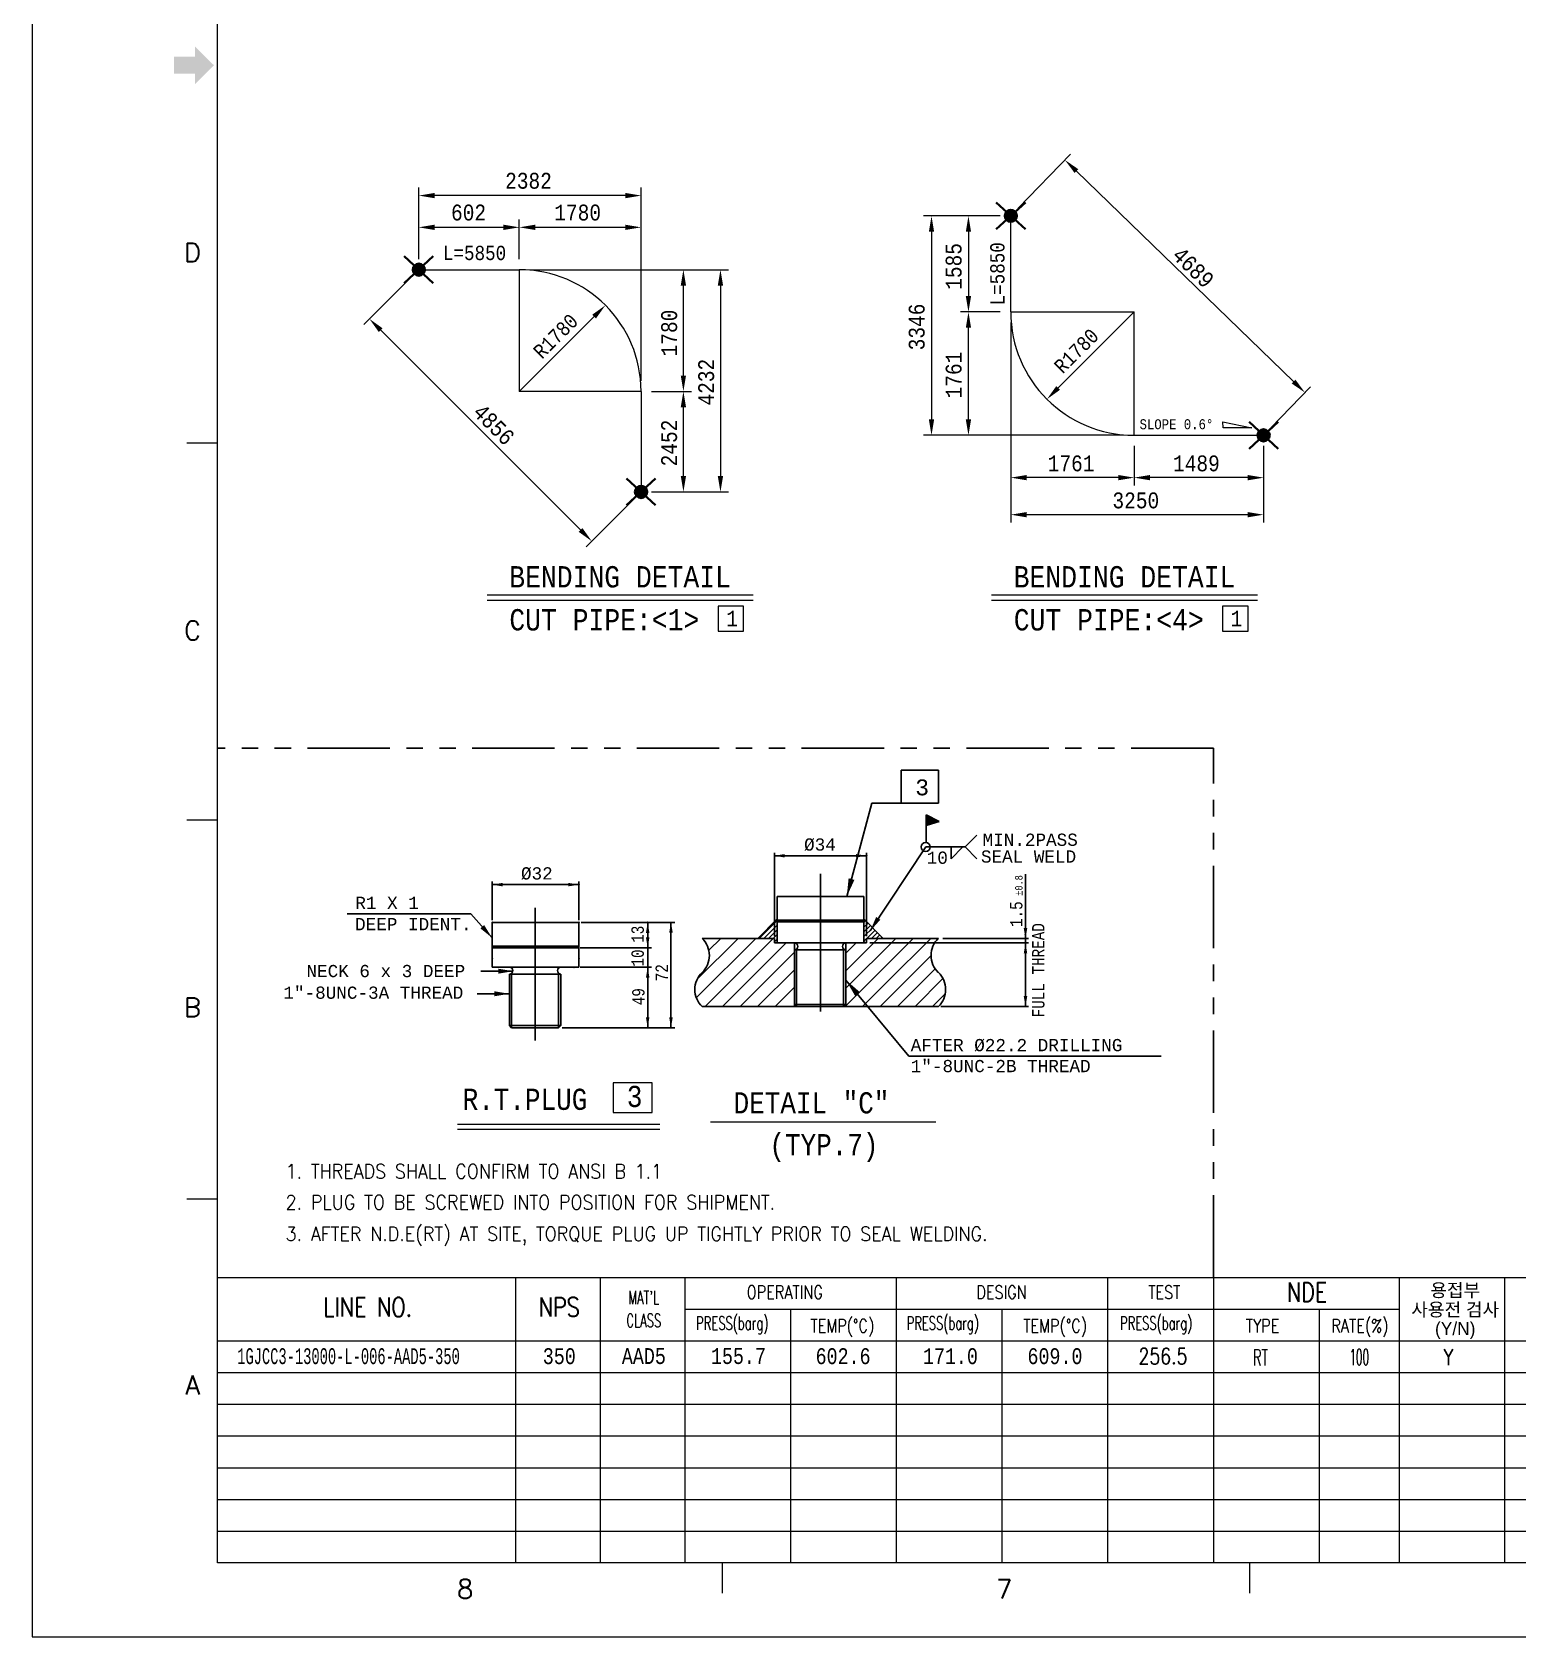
# Model space of a CAD drawing. Extents: x 0 to 841, y 0 to 594.
# Drawn here: x 0 to 280.7, y 0 to 303.3 of the extents above; entities that cross this region are included whole.
import ezdxf
from ezdxf.enums import TextEntityAlignment as Align

# ---------------------------------------------------------------- set-up
doc = ezdxf.new("R2010")
doc.units = 0
doc.header["$LTSCALE"] = 7
doc.header["$MEASUREMENT"] = 0
doc.linetypes.add('PHANTOM', pattern=[63.5, 31.75, -6.35, 6.35, -6.35, 6.35, -6.35])
doc.layers.add('03SCHRIF', color=7, linetype='Continuous', lineweight=5)
for name, color, linetype in [('1', 7, 'Continuous'), ('3', 7, 'Continuous'), ('4', 7, 'Continuous'), ('42', 7, 'Continuous'), ('7', 7, 'Continuous'), ('B', 7, 'Continuous'), ('EQUIPMENT', 7, 'Continuous'), ('FAB', 2, 'Continuous'), ('FAB_DIM', 4, 'Continuous'), ('MATLIST', 7, 'Continuous'), ('WELDS', 7, 'Continuous')]:
    doc.layers.add(name, color=color, linetype=linetype)
doc.styles.add('MARKING', font='monotxt.shx', dxfattribs={"width": 0.85, "height": 2.6})
doc.styles.add('MONOTXT', font='monotxt.shx')
doc.styles.add('ROMANS', font='romans.shx')
doc.styles.add('TXT', font='monotxt.shx')
doc.styles.add('돋움', font='')
doc.styles.get('돋움').set_extended_font_data('Dotum')
pattern_1 = [(45, (27.6607, -263.1969), (-0.4419417, 0.4419417), [])]

msp = doc.modelspace()

# ---------------------------------------------------------------- hatches: boundary and pattern name
at = {"layer": '7', "linetype": 'Continuous'}
h = msp.add_hatch(dxfattribs=at)
h.set_pattern_fill('ANSI31', color=4, scale=5, style=0)
h.set_pattern_definition(pattern_1)
h.paths.add_polyline_path([(137.09, 132), (140.24, 132), (140.24, 131.13), (140.76, 131.13), (140.76, 135.67)])
h = msp.add_hatch(dxfattribs=at)
h.set_pattern_fill('ANSI31', color=4, scale=5, style=0)
h.set_pattern_definition(pattern_1)
h.paths.add_polyline_path([(157.14, 131.13), (157.65, 131.13), (157.65, 132), (160.81, 132), (157.14, 135.67)])
at = {"layer": 'WELDS', "linetype": 'Continuous'}
for points in [[(186.05, 268.52, 1), (183.75, 268.52, 1)], [(74.2, 258.36, 1), (71.9, 258.36, 1)], [(233.82, 227.06, 1), (231.52, 227.06, 1)], [(116.2, 216.36, 1), (113.9, 216.36, 1)]]:
    msp.add_hatch(color=2, dxfattribs=at).paths.add_polyline_path(points)

# ---------------------------------------------------------------- linework, layer by layer
at = {"linetype": 'Continuous', "lineweight": 0}
msp.add_line((223.18, 61.95), (258.27, 61.95), dxfattribs=at)
at = {"layer": '03SCHRIF', "color": 2, "linetype": 'Continuous', "lineweight": 0}
msp.add_line((128.14, 97.31, 0), (170.72, 97.31, 0), dxfattribs=at)
at = {"layer": '1', "color": 1, "linetype": 'Continuous', "lineweight": 0}
for p, q in [((184.9, 250.38), (184.9, 268.52)), ((73.05, 258.36), (92.05, 258.36)), ((115.05, 235.36), (115.05, 216.36)), ((208.22, 227.06), (232.67, 227.06))]:
    msp.add_line(p, q, dxfattribs=at)
for centre, radius, start, end in [((92.05, 235.36), 23, 0, 90), ((208.22, 250.38), 23.32, 180, 270)]:
    msp.add_arc(centre, radius, start, end, dxfattribs=at)
at = {"layer": '3', "color": 2, "linetype": 'Continuous', "lineweight": 0}
for points in [[(129.59, 190.06), (134.43, 190.06), (134.43, 194.79), (129.59, 194.79), (129.59, 190.06)], [(224.89, 190.06), (229.73, 190.06), (229.73, 194.79), (224.89, 194.79), (224.89, 190.06)]]:
    msp.add_lwpolyline(points, dxfattribs=at)
at = {"layer": '4', "color": 2, "linetype": 'Continuous', "lineweight": 0}
for p, q in [((225.01, 228.45), (224.95, 229.62)), ((224.95, 229.62), (230.43, 228.47)), ((230.43, 228.47), (225.01, 228.45))]:
    msp.add_line(p, q, dxfattribs=at)
at = {"layer": '42', "color": 3, "linetype": 'Continuous', "lineweight": 0}
for p, q in [((34.92, 225.57), (29.21, 225.57)), ((34.92, 154.32), (29.21, 154.32)), ((34.92, 82.73), (29.21, 82.73)), ((130.35, 14), (130.35, 8.28)), ((230.09, 8.28), (230.09, 14))]:
    msp.add_line(p, q, dxfattribs=at)
for points in [[(0, 0), (841, 0), (841, 594), (0, 594)], [(35, 580), (827, 580), (827, 14), (35, 14)]]:
    msp.add_lwpolyline(points, close=True, dxfattribs=at)
for points in [[(34.34, 297), (30.76, 293.43), (30.76, 300.56)], [(30.76, 295.39), (26.82, 295.39), (30.76, 298.6), (26.82, 298.6)]]:
    msp.add_solid(points, dxfattribs=at)
at = {"layer": '7', "color": 4, "linetype": 'Continuous'}
for p, q in [((164.19, 163.77, 0), (164.19, 157.54, 0)), ((171.25, 163.77, 0), (164.19, 163.77, 0)), ((171.25, 157.54, 0), (171.25, 163.77, 0)), ((153.92, 139.91, 0), (158.67, 157.54, 0)), ((158.67, 157.54, 0), (164.19, 157.54, 0)), ((164.19, 157.54, 0), (171.25, 157.54, 0)), ((168.94, 153.33, 0), (168.94, 155.32, 0)), ((168.94, 155.32, 0), (171.38, 154.08, 0)), ((168.94, 150.1, 0), (168.94, 154.32, 0)), ((171.38, 154.08, 0), (168.94, 153.33, 0)), ((158.34, 133.4, 0), (168.83, 149.27, 0)), ((168.83, 149.27, 0), (176.3, 149.27, 0)), ((175.87, 149.27, 0), (173.66, 147.06, 0)), ((173.66, 149.27, 0), (175.87, 149.27, 0)), ((173.66, 149.27, 0), (173.66, 147.06, 0)), ((178.51, 151.48, 0), (176.3, 149.27, 0)), ((178.51, 147.06, 0), (176.3, 149.27, 0)), ((140.24, 132.44, 0), (140.24, 148.19, 0)), ((157.65, 147.61, 0), (140.24, 147.61, 0)), ((86.92, 135.45, 0), (86.92, 142.74, 0)), ((103.3, 135.45, 0), (103.3, 142.74, 0)), ((148.94, 118.16, 0), (148.95, 144.22, 0)), ((187.68, 131.97, 0), (187.68, 144.14, 0)), ((103.3, 142.15, 0), (86.92, 142.15, 0)), ((140.76, 139.91, 0), (157.14, 139.91, 0)), ((140.76, 131.13, 0), (140.76, 139.91, 0)), ((157.14, 139.91, 0), (157.14, 131.13, 0)), ((82.88, 136.65, 0), (59.51, 136.65, 0)), ((86.92, 132.09, 0), (82.88, 136.65, 0)), ((95.04, 112.71, 0), (95.06, 137.74, 0)), ((86.92, 135, 0), (103.3, 135, 0)), ((86.92, 126.55, 0), (86.92, 135, 0)), ((103.3, 135, 0), (103.3, 126.55, 0)), ((103.74, 135, 0), (121.43, 135, 0)), ((116.3, 135, 0), (116.3, 115.12, 0)), ((120.7, 135, 0), (120.7, 115.12, 0)), ((140.76, 135.67, 0), (137.09, 132, 0)), ((140.76, 135.46, 0), (157.14, 135.46, 0)), ((140.76, 135.13, 0), (157.14, 135.13, 0)), ((157.14, 135.67, 0), (160.82, 131.98, 0)), ((86.92, 130.55, 0), (103.3, 130.55, 0)), ((125.49, 120.77, 0), (136.72, 132, 0)), ((125.61, 124.2, 0), (133.41, 132, 0)), ((126.58, 132, 0), (140.24, 132, 0)), ((126.65, 131.92, 0), (126.73, 132, 0)), ((126.69, 131.89, 0), (126.8, 132, 0)), ((127.14, 119.12, 0), (140.02, 132, 0)), ((127.84, 129.74, 0), (130.1, 132, 0)), ((130.45, 119.12, 0), (142.46, 131.13, 0)), ((140.24, 131.13, 0), (140.24, 132, 0)), ((157.65, 131.13, 0), (140.24, 131.13, 0)), ((144.02, 119.12, 0), (144.02, 131.13, 0)), ((153.75, 125.89, 0), (159.86, 132, 0)), ((153.75, 122.58, 0), (163.16, 132, 0)), ((153.75, 129.19, 0), (155.68, 131.13, 0)), ((153.75, 119.12, 0), (153.75, 131.13, 0)), ((157.65, 132, 0), (171.22, 132, 0)), ((157.65, 132, 0), (157.65, 131.13, 0)), ((158.3, 131.13, 0), (188.27, 131.13, 0)), ((158.31, 123.84, 0), (166.47, 132, 0)), ((161.56, 123.78, 0), (169.77, 132, 0)), ((172.04, 132, 0), (188.27, 132, 0)), ((187.68, 119.12, 0), (187.68, 132, 0)), ((86.92, 130.22, 0), (103.3, 130.22, 0)), ((103.54, 130.22, 0), (117.03, 130.22, 0)), ((133.75, 119.12, 0), (144.02, 129.39, 0)), ((144.02, 130.15, 0), (144.02, 119.53, 0)), ((144.02, 129.84, 0), (153.75, 129.84, 0)), ((144.43, 129.84, 0), (144.43, 119.12, 0)), ((153.31, 129.84, 0), (153.31, 119.12, 0)), ((153.75, 130.15, 0), (153.75, 119.53, 0)), ((160.2, 119.12, 0), (169.85, 128.77, 0)), ((90.89, 125.8, 0), (84.8, 125.8, 0)), ((86.92, 126.55, 0), (103.3, 126.55, 0)), ((90.18, 125.26, 0), (90.18, 115.53, 0)), ((90.18, 125.26, 0), (99.9, 125.26, 0)), ((90.58, 125.26, 0), (90.58, 115.12, 0)), ((99.47, 125.26, 0), (99.47, 115.12, 0)), ((99.9, 125.26, 0), (99.9, 115.53, 0)), ((103.54, 126.55, 0), (117.03, 126.55, 0)), ((137.06, 119.12, 0), (144.02, 126.08, 0)), ((163.5, 119.12, 0), (170.63, 126.25, 0)), ((166.81, 119.12, 0), (172.09, 124.39, 0)), ((90.18, 121.53, 0), (84.08, 121.53, 0)), ((140.36, 119.12, 0), (144.02, 122.77, 0)), ((153.75, 124.13, 0), (165.63, 109.76, 0)), ((153.75, 119.28, 0), (158.31, 123.84, 0)), ((156.89, 119.12, 0), (161.56, 123.78, 0)), ((170.12, 119.12, 0), (172.51, 121.51, 0)), ((126.58, 119.12, 0), (171.22, 119.12, 0)), ((144.02, 119.53, 0), (153.75, 119.53, 0)), ((144.02, 119.53, 0), (144.43, 119.12, 0)), ((144.43, 119.12, 0), (153.31, 119.12, 0)), ((153.75, 119.53, 0), (153.31, 119.12, 0)), ((171.67, 119.12, 0), (188.27, 119.12, 0)), ((90.18, 115.53, 0), (99.9, 115.53, 0)), ((90.18, 115.53, 0), (90.58, 115.12, 0)), ((99.9, 115.53, 0), (99.47, 115.12, 0)), ((90.58, 115.12, 0), (99.47, 115.12, 0)), ((100.17, 115.12, 0), (121.43, 115.12, 0)), ((165.63, 109.76, 0), (213.29, 109.76, 0))]:
    msp.add_line(p, q, dxfattribs=at)
msp.add_circle((168.83, 149.27, 0), 0.837, dxfattribs=at)
for centre, radius, start, end in [((123.48, 128.78, 0), 4.47, 313.8795, 46.1205), ((144.02, 130.49, 0), 0.642, 270, 90), ((153.75, 130.49, 0), 0.642, 90, 270), ((174.31, 128.78, 0), 4.47, 133.8795, 226.1205), ((90.18, 125.9, 0), 0.642, 270, 90), ((99.9, 125.9, 0), 0.642, 90, 270), ((129.67, 122.34, 0), 4.47, 133.8795, 226.1205), ((168.12, 122.34, 0), 4.47, 313.8795, 46.1205)]:
    msp.add_arc(centre, radius, start, end, dxfattribs=at)
for p in [(157.65, 147.61, 0), (103.3, 142.15, 0), (86.92, 135, 0), (103.3, 135, 0), (103.3, 135, 0), (116.3, 135, 0), (157.14, 131.43, 0), (187.68, 132.7, 0), (187.68, 131.13, 0), (86.92, 128.19, 0), (103.3, 128.19, 0), (116.3, 130.22, 0), (102.36, 126.55, 0), (153.31, 119.53, 0), (99.47, 115.53, 0), (116.3, 115.12, 0), (116.3, 115.12, 0)]:
    msp.add_point(p, dxfattribs=at)
for points in [[(168.94, 155.32, 0), (168.94, 153.33, 0), (171.38, 154.08, 0)], [(142.21, 147.93, 0), (142.21, 147.28, 0), (140.24, 147.61, 0)], [(155.68, 147.93, 0), (155.68, 147.28, 0), (157.65, 147.61, 0)], [(155.36, 143.06, 0), (153.92, 139.91, 0), (154.26, 143.35, 0)], [(88.89, 142.48, 0), (88.89, 141.83, 0), (86.92, 142.15, 0)], [(101.32, 142.48, 0), (101.32, 141.83, 0), (103.3, 142.15, 0)], [(85.4, 134.51, 0), (84.7, 133.89, 0), (86.92, 132.09, 0)], [(115.97, 133.03, 0), (116.63, 133.03, 0), (116.3, 135, 0)], [(120.37, 133.08, 0), (121.03, 133.08, 0), (120.7, 135.05, 0)], [(187.35, 133.94, 0), (188.01, 133.94, 0), (187.68, 131.97, 0)], [(116.63, 132.19, 0), (115.97, 132.19, 0), (116.3, 130.22, 0)], [(187.35, 129.16, 0), (188.01, 129.16, 0), (187.68, 131.13, 0)], [(88.07, 126.27, 0), (88.07, 125.33, 0), (90.89, 125.8, 0)], [(115.97, 124.58, 0), (116.63, 124.58, 0), (116.3, 126.55, 0)], [(87.36, 122, 0), (87.36, 121.06, 0), (90.18, 121.53, 0)], [(155.49, 121.13, 0), (153.75, 124.13, 0), (156.36, 121.86, 0)], [(187.35, 121.09, 0), (188.01, 121.09, 0), (187.68, 119.12, 0)], [(115.97, 117.09, 0), (116.63, 117.09, 0), (116.3, 115.12, 0)], [(120.37, 117.09, 0), (121.03, 117.09, 0), (120.7, 115.12, 0)]]:
    msp.add_solid(points, dxfattribs=at)
at = {"layer": 'B', "color": 7, "linetype": 'Continuous', "lineweight": 0}
for p, q in [((35, 67.92), (501.15, 67.92)), ((91.35, 67.92), (91.35, 14)), ((107.33, 67.92), (107.33, 14)), ((123.3, 67.92), (123.3, 14)), ((163.25, 67.92), (163.25, 14)), ((163.25, 67.92), (163.25, 14)), ((163.25, 67.92), (163.25, 14)), ((163.25, 67.92), (163.25, 14)), ((203.2, 67.92), (203.2, 14)), ((223.18, 67.92), (223.18, 14)), ((258.27, 67.92), (258.27, 14)), ((278.18, 67.92), (278.18, 14)), ((123.3, 61.95), (223.18, 61.95)), ((123.3, 61.95), (223.18, 61.95)), ((143.28, 61.95), (143.28, 14)), ((163.25, 61.95), (163.25, 14)), ((183.22, 61.95), (183.22, 14)), ((203.2, 61.95), (203.2, 14)), ((243.18, 61.95), (243.18, 14)), ((35, 55.95), (501.15, 55.95)), ((35, 49.95), (501.15, 49.95)), ((35, 49.95), (501.15, 49.95)), ((35, 43.95), (501.15, 43.95)), ((35, 43.95), (501.15, 43.95)), ((35, 37.98), (501.15, 37.98)), ((35, 37.98), (501.15, 37.98)), ((35, 31.98), (501.15, 31.98)), ((35, 31.98), (501.15, 31.98)), ((35, 25.98), (501.15, 25.98)), ((35, 25.98), (501.15, 25.98)), ((35, 20), (501.15, 20)), ((35, 20), (501.15, 20))]:
    msp.add_line(p, q, dxfattribs=at)
at = {"layer": 'FAB', "linetype": 'Continuous', "lineweight": 0}
for p, q in [((92.05, 258.36), (92.05, 235.36)), ((184.9, 250.38), (208.22, 250.38)), ((208.22, 227.06), (208.22, 250.38)), ((115.05, 235.36), (92.05, 235.36))]:
    msp.add_line(p, q, dxfattribs=at)
at = {"layer": 'FAB', "color": 2, "linetype": 'Continuous', "lineweight": 0}
for p, q in [((85.97, 196.91), (136.21, 196.91)), ((85.97, 195.93), (136.21, 195.93)), ((181.27, 196.91), (231.51, 196.91)), ((181.27, 195.93), (231.51, 195.93)), ((109.75, 104.73), (109.75, 99.07)), ((117.17, 104.73), (109.75, 104.73)), ((117.17, 99.07), (117.17, 104.73)), ((109.75, 99.07), (117.17, 99.07)), ((80.35, 96.91), (118.6, 96.91)), ((80.35, 95.92), (118.6, 95.92))]:
    msp.add_line(p, q, dxfattribs=at)
at = {"layer": 'FAB', "color": 4, "linetype": 'PHANTOM', "ltscale": 0.07}
for p, q in [((223.18, 167.93), (35, 167.93)), ((223.18, 67.92), (223.18, 167.93))]:
    msp.add_line(p, q, dxfattribs=at)
at = {"layer": 'FAB', "color": 4}
msp.add_line((157.65, 132.44, 0), (157.65, 148.19, 0), dxfattribs=at)
msp.add_solid([(160.25, 135.52, 0), (159.46, 136.03, 0), (158.34, 133.4, 0)], dxfattribs=at)
at = {"layer": 'FAB_DIM', "color": 2, "linetype": 'Continuous', "lineweight": 0}
for p, q in [((186.29, 269.96), (196.18, 280.16)), ((197.29, 277), (238.33, 237.21)), ((73.05, 264.52), (73.05, 273.86)), ((115.05, 264.04), (115.05, 273.86)), ((112.05, 272.36), (76.05, 272.36)), ((73.05, 260.36), (73.05, 267.86)), ((92.05, 260.36), (92.05, 267.86)), ((92.05, 264.52), (92.05, 267.86)), ((115.05, 237.36), (115.05, 267.86)), ((177.15, 268.52), (168.42, 268.52)), ((182.9, 268.52), (175.4, 268.52)), ((89.05, 266.36), (76.05, 266.36)), ((112.05, 266.36), (95.05, 266.36)), ((169.92, 265.52), (169.92, 230.06)), ((176.9, 265.52), (176.9, 253.38)), ((94.05, 258.36), (124.55, 258.36)), ((121.55, 258.36), (131.55, 258.36)), ((71.63, 256.95), (62.68, 247.99)), ((123.05, 238.36), (123.05, 255.36)), ((130.05, 255.36), (130.05, 219.36)), ((106.19, 249.51), (92.05, 235.36)), ((182.9, 250.38), (175.4, 250.38)), ((178.04, 250.38), (175.4, 250.38)), ((193.85, 236.01), (208.22, 250.38)), ((65.86, 246.93), (103.62, 209.17)), ((176.9, 230.06), (176.9, 247.38)), ((184.9, 248.38), (184.9, 217.56)), ((117.05, 235.36), (124.55, 235.36)), ((122.14, 235.36), (124.55, 235.36)), ((234.06, 228.5), (241.53, 236.2)), ((123.05, 219.36), (123.05, 232.36)), ((179.15, 227.06), (168.42, 227.06)), ((206.22, 227.06), (175.4, 227.06)), ((208.22, 225.06), (208.22, 217.56)), ((232.67, 225.06), (232.67, 217.56)), ((184.9, 219.31), (184.9, 210.56)), ((205.22, 219.06), (187.9, 219.06)), ((208.22, 219.85), (208.22, 217.56)), ((229.67, 219.06), (211.22, 219.06)), ((232.67, 219.31), (232.67, 210.56)), ((117.05, 216.36), (124.55, 216.36)), ((121.55, 216.36), (131.55, 216.36)), ((113.63, 214.95), (104.68, 205.99)), ((229.67, 212.06), (187.9, 212.06))]:
    msp.add_line(p, q, dxfattribs=at)
for points in [[(197.64, 277.36), (196.95, 276.64), (195.14, 279.08)], [(76.05, 272.86), (76.05, 271.86), (73.05, 272.36)], [(112.05, 271.86), (112.05, 272.86), (115.05, 272.36)], [(76.05, 266.86), (76.05, 265.86), (73.05, 266.36)], [(89.05, 265.86), (89.05, 266.86), (92.05, 266.36)], [(95.05, 266.86), (95.05, 265.86), (92.05, 266.36)], [(112.05, 265.86), (112.05, 266.86), (115.05, 266.36)], [(170.42, 265.52), (169.42, 265.52), (169.92, 268.52)], [(177.4, 265.52), (176.4, 265.52), (176.9, 268.52)], [(123.55, 255.36), (122.55, 255.36), (123.05, 258.36)], [(130.55, 255.36), (129.55, 255.36), (130.05, 258.36)], [(176.4, 253.38), (177.4, 253.38), (176.9, 250.38)], [(66.21, 247.29), (65.5, 246.58), (63.74, 249.05)], [(105.84, 249.86), (108.31, 251.63), (106.54, 249.15)], [(177.4, 247.38), (176.4, 247.38), (176.9, 250.38)], [(122.55, 238.36), (123.55, 238.36), (123.05, 235.36)], [(237.98, 236.85), (238.68, 237.57), (240.49, 235.13)], [(123.55, 232.36), (122.55, 232.36), (123.05, 235.36)], [(194.2, 235.66), (191.73, 233.89), (193.5, 236.36)], [(169.42, 230.06), (170.42, 230.06), (169.92, 227.06)], [(176.4, 230.06), (177.4, 230.06), (176.9, 227.06)], [(122.55, 219.36), (123.55, 219.36), (123.05, 216.36)], [(129.55, 219.36), (130.55, 219.36), (130.05, 216.36)], [(187.9, 219.56), (187.9, 218.56), (184.9, 219.06)], [(205.22, 218.56), (205.22, 219.56), (208.22, 219.06)], [(211.22, 219.56), (211.22, 218.56), (208.22, 219.06)], [(229.67, 218.56), (229.67, 219.56), (232.67, 219.06)], [(187.9, 212.56), (187.9, 211.56), (184.9, 212.06)], [(229.67, 211.56), (229.67, 212.56), (232.67, 212.06)], [(103.26, 208.82), (103.97, 209.53), (105.74, 207.05)]]:
    msp.add_solid(points, dxfattribs=at)
at = {"layer": 'WELDS', "color": 2, "linetype": 'Continuous', "lineweight": 35}
for p, q in [((182.15, 266), (187.65, 271.05)), ((187.65, 266), (182.15, 271.05)), ((70.3, 255.84), (75.8, 260.89)), ((75.8, 255.84), (70.3, 260.89)), ((229.92, 224.53), (235.42, 229.58)), ((235.42, 224.53), (229.92, 229.58)), ((112.3, 213.84), (117.8, 218.89)), ((117.8, 213.84), (112.3, 218.89))]:
    msp.add_line(p, q, dxfattribs=at)
for centre in [(184.9, 268.52), (73.05, 258.36), (232.67, 227.06), (115.05, 216.36)]:
    msp.add_circle(centre, 1.15, dxfattribs=at)

# ---------------------------------------------------------------- texts
at = {"color": 7, "linetype": 'Continuous', "lineweight": 0, "style": 'MONOTXT', "width": 0.6}
msp.add_text('1GJCC3-13000-L-006-AAD5-350', height=3, dxfattribs=at).set_placement((38.75, 53.05), align=Align.MIDDLE_LEFT)
at = {"color": 7, "linetype": 'Continuous', "lineweight": 0, "style": 'MONOTXT', "width": 0.8}
for s, p in [('350', (99.6, 53.05)), ('602.6', (153.22, 53.05)), ('171.0', (173.5, 53.05)), ('609.0', (193.25, 53.05)), ('AAD5', (115.58, 53.05)), ('155.7', (133.45, 53.05))]:
    msp.add_text(s, height=3, dxfattribs=at).set_placement(p, align=Align.MIDDLE)
at = {"layer": '03SCHRIF', "color": 2, "linetype": 'Continuous', "lineweight": 0, "style": 'ROMANS', "width": 0.900003}
for s, p in [('1. THREADS SHALL CONFIRM TO ANSI B 1.1', (47.9, 86.64)), ('2. PLUG TO BE SCREWED INTO POSITION FOR SHIPMENT.', (47.9, 80.79)), ('3. AFTER N.D.E(RT) AT SITE, TORQUE PLUG UP TIGHTLY PRIOR TO SEAL WELDING.', (47.9, 74.82))]:
    msp.add_text(s, height=2.6881, dxfattribs=at).set_placement(p)
at = {"layer": '3', "color": 2, "linetype": 'Continuous', "lineweight": 0, "style": 'TXT', "width": 0.851861}
for s, height, p in [('L=5850', 2.7, (77.62, 260.17)), ('SLOPE 0.6%%D', 1.89, (209.23, 228.21)), ('1', 2.97, (131.14, 190.95)), ('1', 2.97, (226.44, 190.95))]:
    msp.add_text(s, height=height, dxfattribs=at).set_placement(p)
for s, rotation, p in [('L=5850', 90, (183.72, 251.61)), ('R1780', 45, (96.34, 241.33)), ('R1780', 45, (194.71, 238.53))]:
    msp.add_text(s, height=2.7, rotation=rotation, dxfattribs=at).set_placement(p)
at = {"layer": '42', "color": 3, "linetype": 'Continuous', "lineweight": 0, "style": 'ROMANS'}
for s, height, width, p in [('D', 3.57, 1.001449, (30.31, 261.6)), ('C', 3.57, 1.001449, (30.31, 190.18)), ('B', 3.57, 1.001449, (30.31, 118.97)), ('A', 3.57, 1.001449, (30.31, 47.62)), ('8', 3.58, 1.001426, (81.81, 9.06)), ('7', 3.58, 1.001426, (183.66, 9.06))]:
    msp.add_text(s, height=height, dxfattribs=dict(at, width=width)).set_placement(p, align=Align.MIDDLE)
at = {"layer": 'B', "color": 2, "linetype": 'Continuous', "lineweight": 0, "style": 'ROMANS'}
for s, height, width, p in [('NDE', 3.6, 0.798604, (240.87, 63.34)), ('LINE NO.', 3.6, 0.8, (63.42, 60.53)), ('NPS', 3.6, 0.798604, (99.58, 60.53)), ("MAT'L", 2.5, 0.639996, (115.55, 62.88)), ('OPERATING', 2.497, 0.799964, (142.2, 63.88)), ('DESIGN', 2.497, 0.799964, (183.15, 63.88)), ('TEST', 2.497, 0.799964, (213.91, 63.88)), ('CLASS', 2.5, 0.639996, (115.56, 58.54)), ('TEMP(%%dC)', 2.497, 0.799964, (153.09, 57.55)), ('TEMP(%%dC)', 2.497, 0.799964, (193.29, 57.55)), ('TYPE', 2.497, 0.799964, (232.46, 57.55)), ('RATE(%)', 2.497, 0.799964, (250.86, 57.55))]:
    msp.add_text(s, height=height, dxfattribs=dict(at, width=width)).set_placement(p, align=Align.CENTER)
at = {"layer": 'B', "color": 2, "linetype": 'Continuous', "lineweight": 0, "style": '돋움'}
for s, p in [('용접부', (268.87, 64.26)), ('사용전 검사', (268.87, 60.61)), ('(Y/N)', (268.87, 57.02))]:
    msp.add_text(s, height=2.5, dxfattribs=at).set_placement(p, align=Align.CENTER)
at = {"layer": 'B', "color": 2, "linetype": 'Continuous', "lineweight": 0, "style": 'ROMANS', "width": 0.640007}
for p in [(125.45, 60.55), (165.22, 60.55), (205.53, 60.55)]:
    msp.add_text('PRESS(barg)', height=2.5, dxfattribs=at).set_placement(p, align=Align.TOP_LEFT)
at = {"layer": 'EQUIPMENT', "color": 7, "linetype": 'Continuous', "lineweight": 0, "style": 'ROMANS'}
for s, width, p in [('256.5', 0.8, (209.03, 51.55)), ('RT', 0.6, (230.64, 51.3)), ('Y', 0.8, (266.66, 51.37))]:
    msp.add_text(s, height=3, dxfattribs=dict(at, width=width)).set_placement(p)
at = {"layer": 'EQUIPMENT', "color": 7, "linetype": 'Continuous', "lineweight": 0, "style": 'ROMANS', "width": 0.48}
msp.add_text('100', height=3, dxfattribs=at).set_placement((250.74, 51.37), align=Align.CENTER)
at = {"layer": 'FAB', "color": 2, "linetype": 'Continuous', "style": 'TXT', "width": 0.857143}
for s, p in [('BENDING DETAIL', (111.09, 198.31)), ('BENDING DETAIL', (206.39, 198.31)), ('CUT PIPE:<1>', (108.11, 190.19)), ('CUT PIPE:<4>', (203.41, 190.19))]:
    msp.add_text(s, height=4.032, dxfattribs=at).set_placement(p, align=Align.CENTER)
at = {"layer": 'FAB', "color": 2, "linetype": 'Continuous', "style": 'TXT', "width": 0.849985}
for s, p in [('R.T.PLUG', (81.35, 99.59, 0)), ('3', (112.36, 100.13)), ('DETAIL "C"', (132.54, 98.92, 0)), ('(TYP.7)', (139.3, 91.01, 0))]:
    msp.add_text(s, height=4, dxfattribs=at).set_placement(p)
at = {"layer": 'FAB_DIM', "color": 2, "linetype": 'Continuous', "lineweight": 0, "style": 'MARKING', "width": 0.85}
for s, p in [('2382', (89.37, 273.66)), ('602', (79.15, 267.66)), ('1780', (98.66, 267.66)), ('1761', (191.88, 220.26)), ('1489', (215.56, 220.26)), ('3250', (204.11, 213.26))]:
    msp.add_text(s, height=3, dxfattribs=at).set_placement(p)
for s, rotation, p in [('1585', 90, (175.6, 254.56)), ('4689', 315.8896, (215.17, 260.79)), ('3346', 90, (168.62, 243.12)), ('1780', 90, (121.85, 241.98)), ('1761', 90, (175.6, 234.04)), ('4232', 90, (128.85, 232.69)), ('4856', 315, (83.07, 231.17)), ('2452', 90, (121.85, 221.19))]:
    msp.add_text(s, height=3, rotation=rotation, dxfattribs=at).set_placement(p)
at = {"layer": 'MATLIST', "color": 2, "linetype": 'Continuous', "lineweight": 30, "style": 'TXT'}
for s, height, p in [('3', 3, (166.86, 159.03, 0)), ('10 ', 2.31, (169.02, 146.09, 0))]:
    msp.add_text(s, height=height, dxfattribs=at).set_placement(p)
for s, p in [('MIN.2PASS', (179.57, 150.64, 0)), ('SEAL WELD', (179.26, 147.47, 0)), ('AFTER %%C22.2 DRILLING', (166, 111.83, 0)), ('1"-8UNC-2B THREAD', (166, 107.87, 0))]:
    msp.add_text(s, height=2.31, dxfattribs=at).set_placement(p, align=Align.MIDDLE_LEFT)
for s, p in [('%%C34', (148.85, 149.74, 0)), ('%%C32', (95.36, 144.28, 0)), ('R1 X 1', (67.06, 138.71)), ('DEEP IDENT.', (72.02, 134.69)), ('NECK 6 x 3 DEEP', (66.83, 125.83, 0)), ('1"-8UNC-3A THREAD', (64.47, 121.74, 0))]:
    msp.add_text(s, height=2.31, dxfattribs=at).set_placement(p, align=Align.MIDDLE_CENTER)
at = {"layer": 'MATLIST', "color": 2, "linetype": 'Continuous', "lineweight": 30, "style": 'TXT', "width": 0.8}
for s, height, p in [('%%P0.8', 1.403, (186.42, 142, 0)), ('1.5', 2.337, (185.95, 136.57, 0)), ('13', 2.337, (114.4, 132.78, 0)), ('FULL THREAD', 2.3375, (190.11, 125.98, 0)), ('10', 2.337, (114.4, 128.29, 0)), ('72', 2.337, (118.94, 125.51, 0)), ('49', 2.337, (114.54, 120.98, 0))]:
    msp.add_text(s, height=height, rotation=90, dxfattribs=at).set_placement(p, align=Align.MIDDLE)

doc.saveas('drawing.dxf')
